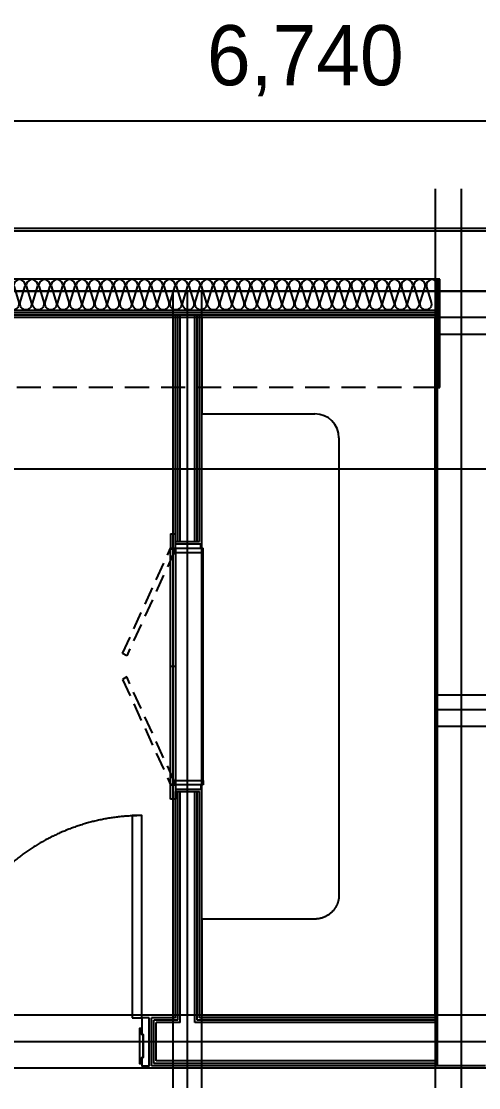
# Model space of a CAD drawing. Header units: millimetres. Extents: x 840000 to 1054178, y 0 to 59400.
# Drawn here: x 862711 to 864613, y 34940 to 39373 of the extents above; entities that cross this region are included whole.
import ezdxf
from ezdxf.xclip import XClip

# ---------------------------------------------------------------- set-up
doc = ezdxf.new("R2010")
doc.units = ezdxf.units.MM
doc.header["$LTSCALE"] = 100
doc.header["$XCLIPFRAME"] = 0
for name, pattern in [('X - 단위세대 확장형$0$CEN', [62, 60, -1, 0, -1]), ('X - 단위세대 확장형$0$HID', [1.5, 1, -0.5]), ('X - 단위세대 확장형$0$X-55$0$( Hidden )', [0.375, 0.25, -0.125]), ('X - 단위세대 확장형$0$X-55$0$CENTER', [50.8, 31.75, -6.35, 6.35, -6.35]), ('X - 평면도$0$CEN', [62, 60, -1, 0, -1])]:
    doc.linetypes.add(name, pattern=pattern)
doc.layers.get('DEFPOINTS').update_dxf_attribs({"color": 145})
for name, color, linetype in [('DIM', 7, 'Continuous'), ('SYM', 7, 'Continuous'), ('X - 단위세대 확장형$0$A-CEN', 1, 'X - 단위세대 확장형$0$CEN'), ('X - 단위세대 확장형$0$A-CON', 2, 'Continuous'), ('X - 단위세대 확장형$0$A-GIP', 6, 'Continuous'), ('X - 단위세대 확장형$0$A-INS', 9, 'Continuous'), ('X - 단위세대 확장형$0$AA-WAXM-CONC', 2, 'Continuous'), ('X - 단위세대 확장형$0$AA-WAXM-DRYW', 7, 'Continuous'), ('X - 단위세대 확장형$0$AA-XXXX-CNTL', 1, 'X - 단위세대 확장형$0$CEN'), ('X - 단위세대 확장형$0$X-55$0$02_F-KIT', 6, 'Continuous'), ('X - 단위세대 확장형$0$X-55$0$AA-XXXX-FUR', 8, 'Continuous'), ('X - 단위세대 확장형$0$결로방지단열재', 7, 'X - 단위세대 확장형$0$HID'), ('X - 평면도$0$AA-XXXX-CNTL', 1, 'X - 평면도$0$CEN')]:
    doc.layers.add(name, color=color, linetype=linetype)
doc.layers.add('X - 단위세대 확장형$0$A-door', color=4, linetype='Continuous', lineweight=25)
doc.layers.add('X - 단위세대 확장형$0$A-MC', color=171, linetype='Continuous', plot=False)
doc.styles.add('HAUD01', font='Dotum.ttf')
doc.dimstyles.new('HAUD-80', dxfattribs={"dimscale": 100, "dimtxt": 2.5, "dimasz": 0.5, "dimexe": 0, "dimexo": 1.5, "dimgap": 1, "dimtad": 1, "dimdec": 0, "dimdsep": 46, "dimlunit": 6, "dimtxsty": 'HAUD01', "dimblk": 'Z_DOT', "dimcen": 2.5, "dimdle": 1.5, "dimclrd": 7, "dimclre": 7, "dimclrt": 4, "dimadec": 0, "dimazin": 0, "dimtfac": 1, "dimtdec": 0, "dimtix": 1, "dimtmove": 2, "dimatfit": 3, "dimfxl": 1, "dimtvp": 1, "dimtolj": 1, "dimtzin": 0, "dimarcsym": 0})

# ---------------------------------------------------------------- blocks, each defined once
blk = doc.blocks.new('Z_DOT')
at = {"layer": 'DIM', "color": 0}
for p, q in [((0, -3), (0, 3)), ((-3, 0), (3, 0))]:
    blk.add_line(p, q, dxfattribs=at)
for radius in [1.05, 0.525]:
    blk.add_circle((0, 0), radius, dxfattribs=at)
blk = doc.blocks.new('*D63')
at = {"layer": 'DEFPOINTS', "color": 0, "transparency": 16777216}
for p in [(867262.1, 38959.3), (860522.1, 38350.7, 0), (867262.1, 38350.7)]:
    blk.add_point(p, dxfattribs=at)
at = {"layer": 'DIM', "color": 7, "lineweight": -2, "transparency": 16777216}
for p, q in [((860522.1, 38500.7), (860522.1, 38959.3)), ((860572.1, 38959.3), (867212.1, 38959.3)), ((867262.1, 38500.7), (867262.1, 38959.3))]:
    blk.add_line(p, q, dxfattribs=at)
at = {"layer": 'DIM', "color": 7, "lineweight": -2, "transparency": 16777216, "xscale": 50, "yscale": 50, "zscale": 50, "rotation": 180}
blk.add_blockref('Z_DOT', (860522.1, 38959.3), dxfattribs=at)
at = {"layer": 'DIM', "color": 7, "lineweight": -2, "transparency": 16777216, "xscale": 50, "yscale": 50, "zscale": 50}
blk.add_blockref('Z_DOT', (867262.1, 38959.3), dxfattribs=at)
at = {"layer": 'DIM', "color": 4, "transparency": 16777216, "insert": (863892.1, 39208.5), "char_height": 250, "attachment_point": 5, "style": 'HAUD01'}
blk.add_mtext('\\A1;6,740', dxfattribs=at)
blk = doc.blocks.new('X - 단위세대 확장형$0$insul1')
blk.add_lwpolyline([(0, 0.25, 1.344031), (0.35, 0.25), (0.2, 0.75, -1.344031), (0.55, 0.75), (0.4, 0.25)], format="xyb")
blk = doc.blocks.new('X - 단위세대 확장형$0$A$C6f67e9a2')
at = {"layer": 'DEFPOINTS', "elevation": 0}
blk.add_lwpolyline([(830, -11552.5), (-7832.5, -11552.5)], dxfattribs=at)
at = {"layer": 'X - 단위세대 확장형$0$A-CEN'}
for p, q in [((830, -10812.5), (-7832.5, -10812.5)), ((-3230, -11552.5), (-3230, -10812.5))]:
    blk.add_line(p, q, dxfattribs=at)
at = {"layer": 'X - 단위세대 확장형$0$A-GIP'}
for p, q in [((-2190, -10902.5), (-7270, -10902.5)), ((-2190, -10912.5), (-7260, -10912.5))]:
    blk.add_line(p, q, dxfattribs=at)
at = {"layer": 'X - 단위세대 확장형$0$A-INS'}
blk.add_line((-2190, -10892.5), (-7280, -10892.5), dxfattribs=at)
at = {"layer": 'X - 단위세대 확장형$0$A-MC'}
for p, q in [((-2200, -10387.2), (-2200, -11552.5)), ((830, -10552.5), (-7832.5, -10552.5)), ((-3290, -11552.5), (-3290, -10812.5)), ((-3170, -11552.5), (-3170, -10812.5)), ((-1882.1, -10922.5), (-7832.5, -10922.5)), ((830, -10992.5), (-2200.1, -10992.5))]:
    blk.add_line(p, q, dxfattribs=at)
at = {"layer": 'X - 단위세대 확장형$0$AA-WAXM-CONC'}
for p, q in [((730, -10562.5), (-7610, -10562.5)), ((-2190, -10762.5), (-7410, -10762.5)), ((-2190, -11552.5), (-2190, -10762.5))]:
    blk.add_line(p, q, dxfattribs=at)
at = {"layer": 'X - 단위세대 확장형$0$AA-WAXM-DRYW'}
for p, q in [((-3280, -11552.5), (-3280, -10912.5)), ((-3270, -11552.5), (-3270, -10912.5)), ((-3260, -11552.5), (-3260, -10912.5)), ((-3200, -11552.5), (-3200, -10912.5)), ((-3190, -11552.5), (-3190, -10912.5)), ((-3180, -11552.5), (-3180, -10912.5))]:
    blk.add_line(p, q, dxfattribs=at)
at = {"layer": 'X - 단위세대 확장형$0$AA-XXXX-CNTL'}
blk.add_line((-2090, -11552.5), (-2090, -10387.2), dxfattribs=at)
at = {"layer": 'X - 단위세대 확장형$0$X-55$0$02_F-KIT'}
for p, q in [((-2200, -10922.5), (-3170, -10922.5)), ((-3170, -10922.5), (-3170, -11322.5)), ((-2200, -11552.5), (-2200, -10922.5)), ((-3170, -11322.5), (-2700, -11322.5)), ((-2600, -11422.5), (-2600, -11552.5))]:
    blk.add_line(p, q, dxfattribs=at)
blk.add_arc((-2700, -11422.5), 100, 0, 90, dxfattribs=at)
at = {"layer": 'X - 단위세대 확장형$0$A-INS', "xscale": 130, "yscale": 130, "zscale": 130, "rotation": 180, "row_count": 1, "column_count": 100, "row_spacing": 0, "column_spacing": 52}
blk.add_blockref('X - 단위세대 확장형$0$insul1', (-2190, -10762.5), dxfattribs=at)
blk = doc.blocks.new('X - 단위세대 확장형$0$20220222-결로')
at = {"layer": 'X - 단위세대 확장형$0$A-CON'}
for p, q in [((-26780, 14850), (-26790, 14850)), ((-26780, 14400), (-26780, 14850)), ((-26790, 14400), (-26780, 14400))]:
    blk.add_line(p, q, dxfattribs=at)
at = {"layer": 'X - 단위세대 확장형$0$A-CON', "color": 8}
blk.add_line((-26790, 14850), (-26790, 14400), dxfattribs=at)
at = {"layer": 'X - 단위세대 확장형$0$결로방지단열재'}
blk.add_lwpolyline([(-26790, 14400), (-31560, 14400), (-31560, 11780)], dxfattribs=at)
blk = doc.blocks.new('X - 단위세대 확장형$0$X-55$0$638386742643', base_point=(4884442.7, -1807360.7))
at = {"layer": 'X - 단위세대 확장형$0$A-door'}
for points in [[(4884264.8, -1806959.9), (4884264.8, -1806989.9), (4884334.8, -1806989.9), (4884334.8, -1806984.9), (4884429.8, -1806984.9), (4884429.8, -1806989.9), (4884464.8, -1806989.9), (4884464.8, -1806959.9)], [(4884334.8, -1806984.9), (4884334.8, -1806989.9), (4884309.8, -1806989.9), (4884309.8, -1806999.9), (4884454.8, -1806999.9), (4884454.8, -1806989.9), (4884429.8, -1806989.9), (4884429.8, -1806984.9)], [(4884264.8, -1807029.9), (4884264.8, -1806989.9), (4883424.8, -1806989.9), (4883424.8, -1807029.9)], [(4884334.8, -1807834.9), (4884334.8, -1807829.9), (4884309.8, -1807829.9), (4884309.8, -1807819.9), (4884454.8, -1807819.9), (4884454.8, -1807829.9), (4884429.8, -1807829.9), (4884429.8, -1807834.9)], [(4884264.8, -1807859.9), (4884264.8, -1807829.9), (4884334.8, -1807829.9), (4884334.8, -1807834.9), (4884429.8, -1807834.9), (4884429.8, -1807829.9), (4884464.8, -1807829.9), (4884464.8, -1807859.9)]]:
    blk.add_lwpolyline(points, close=True, dxfattribs=at)
at = {"layer": 'X - 단위세대 확장형$0$A-door', "color": 1, "linetype": 'X - 단위세대 확장형$0$X-55$0$CENTER', "ltscale": 5}
blk.add_arc((4884264.8, -1806989.9), 840, 180, 270, dxfattribs=at)
blk = doc.blocks.new('X - 단위세대 확장형$0$X-55$0$A$Cf4477e91')
at = {"layer": 'X - 단위세대 확장형$0$X-55$0$AA-XXXX-FUR', "ltscale": 20}
for p, q in [((42, 220), (42, 325)), ((60, 325), (42, 325)), ((60, 220), (60, 335)), ((78, 335), (60, 335)), ((78, 220), (78, 335)), ((1026, 220), (1026, 335)), ((1026, 335), (1044, 335)), ((1044, 335), (1044, 220)), ((1044, 325), (1062, 325)), ((1062, 220), (1062, 325)), ((60, 220), (0, 220)), ((0, 200), (0, 220)), ((0, 200), (0, 220)), ((0, 200), (60, 200)), ((60, 200), (60, 220)), ((60, 200), (60, 220)), ((60, 220), (1044, 220)), ((1044, 200), (60, 200)), ((552, 220), (552, 200)), ((1044, 200), (1044, 220)), ((1044, 220), (1104, 220)), ((1044, 220), (1044, 200)), ((1104, 200), (1044, 200)), ((1104, 220), (1104, 200))]:
    blk.add_line(p, q, dxfattribs=at)
at = {"layer": 'X - 단위세대 확장형$0$X-55$0$AA-XXXX-FUR', "color": 8, "ltscale": 20}
blk.add_line((1026, 335), (78, 335), dxfattribs=at)
at = {"layer": 'X - 단위세대 확장형$0$X-55$0$AA-XXXX-FUR', "color": 1, "linetype": 'X - 단위세대 확장형$0$X-55$0$( Hidden )', "ltscale": 3}
for points in [[(70, 217.3), (508.4, 17.3), (498.4, 0), (60, 200)], [(1034, 217.3), (595.6, 17.3), (605.6, 0), (1044, 200)]]:
    blk.add_lwpolyline(points, close=True, dxfattribs=at)
blk = doc.blocks.new('X - 단위세대 확장형$0$A$Cca1b3c21')
at = {"layer": 'X - 단위세대 확장형$0$A-CEN'}
for p, q in [((-3311, -4602.5), (0, -4602.5)), ((-1740, -7667.5), (-1740, -5642.5))]:
    blk.add_line(p, q, dxfattribs=at)
at = {"layer": 'X - 단위세대 확장형$0$A-MC'}
for p, q in [((-3230, -5942.7), (-3230, 0)), ((-3010, -5942.7), (-3010, 0)), ((-3311, -4542.5), (0, -4542.5)), ((-3311, -4662.5), (0, -4662.5)), ((0, -5632.5), (-3311, -5632.5)), ((-1810, -7667.5), (-1810, -5642.5)), ((-1680, -8662.5), (-1680, -5642.5))]:
    blk.add_line(p, q, dxfattribs=at)
at = {"layer": 'X - 단위세대 확장형$0$AA-WAXM-CONC'}
for p, q in [((-3220, -5642.5), (-100, -5642.5)), ((-3220, -5842.5), (-3220, -5642.5))]:
    blk.add_line(p, q, dxfattribs=at)
at = {"layer": 'X - 단위세대 확장형$0$AA-WAXM-DRYW'}
for p, q in [((-3220, -5642.5), (-3220, -4452.5)), ((-3220, -4452.5), (-3020, -4452.5)), ((-3210, -5642.5), (-3210, -4462.5)), ((-3210, -4462.5), (-3030, -4462.5)), ((-3200, -5642.5), (-3200, -4472.5)), ((-3200, -4472.5), (-3040, -4472.5)), ((-3040, -4572.5), (-3040, -4472.5)), ((-3030, -4562.5), (-3030, -4462.5)), ((-3020, -4552.5), (-3020, -4452.5)), ((-3030, -4562.5), (-2080, -4562.5)), ((-3020, -4552.5), (-2080, -4552.5)), ((-2080, -4552.5), (-2080, -4652.5)), ((-1040, -4552.5), (-100, -4552.5)), ((-1040, -4552.5), (-1040, -4652.5)), ((-1040, -4562.5), (-100, -4562.5)), ((-3040, -4572.5), (-2080, -4572.5)), ((-1040, -4572.5), (-100, -4572.5)), ((-3040, -5642.5), (-3040, -4632.5)), ((-3040, -4632.5), (-2080, -4632.5)), ((-3030, -5642.5), (-3030, -4642.5)), ((-3030, -4642.5), (-2080, -4642.5)), ((-3020, -5642.5), (-3020, -4652.5)), ((-3020, -4652.5), (-2080, -4652.5)), ((-1040, -4632.5), (-100, -4632.5)), ((-1040, -4642.5), (-100, -4642.5)), ((-1040, -4652.5), (-100, -4652.5))]:
    blk.add_line(p, q, dxfattribs=at)
at = {"layer": 'X - 단위세대 확장형$0$AA-XXXX-CNTL'}
for p, q in [((-3120, -5942.7), (-3120, 0)), ((-3311, -5742.5), (0, -5742.5))]:
    blk.add_line(p, q, dxfattribs=at)
at = {"layer": 'X - 단위세대 확장형$0$X-55$0$02_F-KIT'}
blk.add_lwpolyline([(-110, -4662.5), (-510, -4662.5), (-510, -5132.5, -0.414214), (-610, -5232.5), (-2510, -5232.5, -0.414214), (-2610, -5132.5), (-2610, -4662.5), (-3010, -4662.5), (-3010, -5632.5), (-110, -5632.5)], format="xyb", close=True, dxfattribs=at)
at = {"rotation": 179.9999999999999}
for name, p in [('X - 단위세대 확장형$0$X-55$0$638386742643', (-3197.9, -4041.7)), ('X - 단위세대 확장형$0$X-55$0$A$Cf4477e91', (-1008, -4332.5))]:
    blk.add_blockref(name, p, dxfattribs=at)
blk = doc.blocks.new('X - 단위세대 확장형', base_point=(-475.4, -286.7))
blk.add_blockref('X - 단위세대 확장형$0$A$C6f67e9a2', (45882, 64955.6))
blk.add_blockref('X - 단위세대 확장형$0$20220222-결로', (70482, 39343.1))
ref = blk.add_blockref('X - 단위세대 확장형$0$A$Cca1b3c21', (38049.5, 54143.1), dxfattribs=dict(rotation=90))
XClip(ref).set_block_clipping_path([(-7340.0000000019, -8662.5220021125), (-740, 0)])
blk = doc.blocks.new('X - 평면도', base_point=(-475.4, -286.7))
at = {"layer": 'X - 평면도$0$AA-XXXX-CNTL'}
blk.add_line((1287286.2, 54143.1), (1306512, 54143.1), dxfattribs=at)

msp = doc.modelspace()

# ---------------------------------------------------------------- block references
ref = msp.add_blockref('X - 평면도', (-439725.3, -16179.1))
XClip(ref).set_block_clipping_path([(1279249.9173513227, 15892.4151621314), (1363249.9173513227, 75292.4151621313)])

# ---------------------------------------------------------------- next in the draw order: block references
at = {"layer": 'SYM'}
ref = msp.add_blockref('X - 단위세대 확장형', (820274.7, -16179.1), dxfattribs=at)
XClip(ref).set_block_clipping_path([(27286.2339647645, 22495.2025850526), (88213.6007378809, 68689.6277392105)])

# ---------------------------------------------------------------- next in the draw order: dimensions: what is measured, and where the dimension line sits
at = {"layer": 'DIM'}
dim = msp.add_linear_dim(base=(867262.1, 38959.3), p1=(860522.1, 38350.7, 0), p2=(867262.1, 38350.7), angle=180, dimstyle='HAUD-80', override={"dimscale": 100}, dxfattribs=at)
dim.commit()
dim.dimension.update_dxf_attribs({"geometry": '*D63', "text_midpoint": (863892.1, 39208.5)})

doc.saveas('drawing.dxf')
